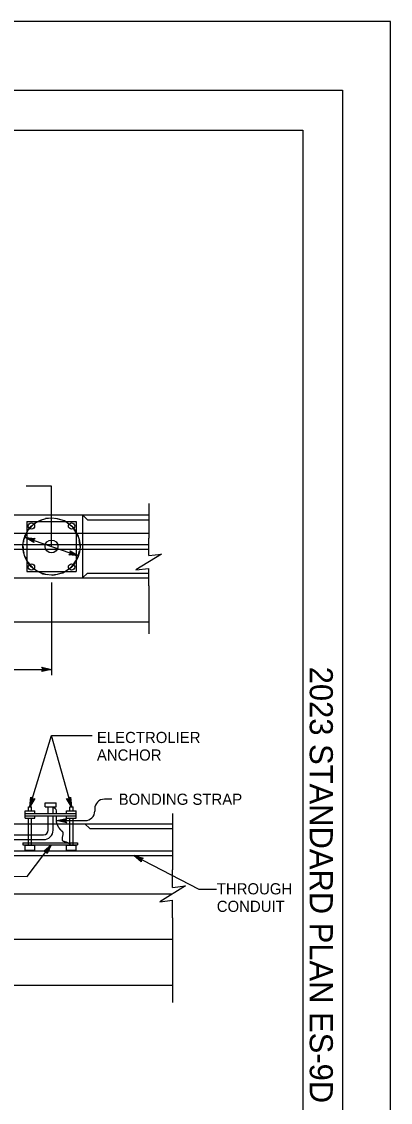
# Model space of a CAD drawing. Extents: x -893 to 867, y -474 to 712.
# Drawn here: x 635 to 867, y 34 to 712 of the extents above; entities that cross this region are included whole.
import ezdxf

# ---------------------------------------------------------------- set-up
doc = ezdxf.new("R2010")
doc.units = 0
for name, color, linetype in [('56 Stage 3 Anno', 7, 'Continuous'), ('57 Undefined', 7, 'Continuous'), ('60 Nongeo Data', 7, 'Continuous'), ('border_PLOTTING-ELEMENTS', 7, 'Continuous'), ('border_rw_22x34_Cut_Lines', 7, 'Continuous'), ('border_SHEET', 7, 'Continuous'), ('border_WITHIN-BORDER-anno', 7, 'Continuous')]:
    doc.layers.add(name, color=color, linetype=linetype)

msp = doc.modelspace()

# ---------------------------------------------------------------- linework, layer by layer
at = {"layer": '56 Stage 3 Anno'}
for p, q in [((653.84, 420.58), (637.86, 420.58)), ((653.84, 382.79), (653.84, 420.58)), ((637.47, 388.48), (670.84, 376.88)), ((642.7, 385.24), (637.47, 388.48)), ((637.47, 388.48), (637.47, 388.48)), ((637.47, 388.48), (643.58, 387.76)), ((642.61, 385.65), (638.78, 388.02)), ((638.79, 388.02), (643.24, 387.5)), ((642.51, 386.06), (640.08, 387.57)), ((640.08, 387.57), (642.96, 387.23)), ((642.46, 386.45), (641.39, 387.11)), ((641.39, 387.11), (642.62, 386.97)), ((643.58, 387.76), (642.38, 386.77)), ((642.38, 386.77), (642.7, 385.24)), ((643.58, 387.76), (643.58, 387.76)), ((642.7, 385.24), (642.7, 385.24)), ((665.93, 378.58), (665.62, 380.11)), ((665.62, 380.11), (665.62, 380.11)), ((665.62, 380.11), (670.84, 376.88)), ((665.7, 379.7), (669.54, 377.33)), ((664.74, 377.59), (665.93, 378.58)), ((670.84, 376.88), (664.74, 377.59)), ((664.74, 377.59), (664.74, 377.59)), ((669.53, 377.33), (665.08, 377.85)), ((668.24, 377.79), (665.36, 378.12)), ((666.93, 378.24), (665.7, 378.38)), ((665.81, 379.29), (668.24, 377.79)), ((665.86, 378.9), (666.93, 378.24)), ((670.84, 376.88), (670.84, 376.88)), ((653.84, 360.28), (653.84, 301.99)), ((529.84, 305.68), (653.84, 305.68)), ((648.64, 305.68), (647.84, 307.02)), ((647.84, 307.02), (647.84, 307.02)), ((647.84, 307.02), (653.84, 305.68)), ((653.84, 305.68), (647.84, 304.35)), ((647.84, 304.35), (648.64, 305.68)), ((648.06, 306.66), (652.46, 305.68)), ((652.45, 305.67), (648.08, 304.71)), ((651.08, 305.68), (648.26, 305.05)), ((648.29, 306.3), (651.08, 305.68)), ((648.47, 305.95), (649.7, 305.68)), ((649.7, 305.68), (648.49, 305.41)), ((653.84, 305.68), (653.84, 305.68)), ((647.84, 304.35), (647.84, 304.35)), ((640.34, 219.42), (653.89, 264.34)), ((666.34, 219.42), (653.89, 264.34)), ((653.89, 264.34), (679.35, 264.34)), ((640.34, 219.42), (640.92, 225.54)), ((643.46, 224.72), (640.34, 219.42)), ((640.77, 220.74), (641.19, 225.2)), ((643.06, 224.62), (640.77, 220.73)), ((640.92, 225.54), (640.92, 225.54)), ((640.92, 225.54), (641.94, 224.37)), ((641.19, 222.05), (641.47, 224.93)), ((642.64, 224.51), (641.19, 222.05)), ((641.62, 223.36), (641.74, 224.59)), ((642.26, 224.45), (641.62, 223.36)), ((641.94, 224.37), (643.46, 224.72)), ((643.46, 224.72), (643.46, 224.72)), ((666.34, 219.42), (663.3, 224.76)), ((663.3, 224.76), (663.3, 224.76)), ((663.3, 224.76), (664.8, 224.39)), ((665.93, 220.75), (663.71, 224.64)), ((665.53, 222.06), (664.09, 224.57)), ((665.12, 223.38), (664.51, 224.45)), ((664.8, 224.39), (665.85, 225.55)), ((665.02, 224.63), (665.12, 223.38)), ((665.3, 224.9), (665.53, 222.06)), ((665.57, 225.23), (665.93, 220.74)), ((665.85, 225.55), (665.85, 225.55)), ((665.85, 225.55), (666.34, 219.42)), ((691.67, 224.27), (687, 224.27)), ((640.34, 219.42), (640.34, 219.42)), ((666.34, 219.42), (666.34, 219.42)), ((681, 218.27), (681, 216.89)), ((657.19, 210.89), (663.2, 212.22)), ((657.19, 210.89), (675, 210.89)), ((663.19, 209.55), (657.19, 210.89)), ((657.19, 210.89), (657.19, 210.89)), ((662.98, 209.91), (658.57, 210.89)), ((658.59, 210.9), (662.96, 211.87)), ((659.96, 210.89), (662.78, 211.52)), ((662.74, 210.27), (659.96, 210.89)), ((661.34, 210.89), (662.55, 211.16)), ((662.57, 210.62), (661.34, 210.89)), ((663.19, 212.22), (662.39, 210.89)), ((662.39, 210.89), (663.19, 209.55)), ((663.19, 212.22), (663.19, 212.22)), ((663.19, 209.55), (663.19, 209.55)), ((710.18, 184.98), (705.47, 188.92)), ((705.47, 188.92), (705.47, 188.92)), ((705.47, 188.92), (711.41, 187.35)), ((705.47, 188.92), (746.27, 167.85)), ((710.15, 185.39), (706.69, 188.28)), ((706.7, 188.28), (711.04, 187.14)), ((710.11, 185.82), (707.92, 187.65)), ((707.92, 187.65), (710.72, 186.91)), ((710.11, 186.21), (709.15, 187.01)), ((709.15, 187.01), (710.34, 186.7)), ((711.41, 187.35), (710.09, 186.53)), ((710.09, 186.53), (710.18, 184.98)), ((710.18, 184.98), (710.18, 184.98)), ((711.41, 187.35), (711.41, 187.35)), ((746.27, 167.85), (757.45, 167.85))]:
    msp.add_line(p, q, dxfattribs=at)
for points in [[(653.85, 400.54), (650.11, 400.26)], [(670.64, 389.24), (667.24, 394.81), (662.06, 398.8), (656.62, 400.43)], [(647.49, 399.36), (643.34, 397.4), (638.81, 392.68), (636.26, 386.65), (636.23, 385.59)], [(671.84, 382.79), (671.16, 386.47)], [(636.13, 382.78), (636.04, 380.11), (636.4, 379.09)], [(660.27, 366.1), (660.96, 366.26), (666.4, 369.89), (670.18, 375.24), (671.41, 380.03)], [(637.31, 376.43), (638.18, 373.92), (642.38, 368.91), (648.1, 365.73), (651.08, 365.3)], [(653.86, 364.91), (654.58, 364.8), (657.53, 365.47)], [(626.44, 176.01), (638.62, 175.79), (653.67, 195.7)]]:
    msp.add_lwpolyline(points, dxfattribs=at)
msp.add_lwpolyline([(649.06, 191.79), (653.67, 195.7), (651.15, 190.2), (651, 190.58), (652.85, 194.61), (649.46, 191.74), (649.86, 191.7), (652.03, 193.54), (650.85, 190.96), (650.7, 191.34), (651.21, 192.45), (650.27, 191.66), (650.58, 191.62), (651.15, 190.2), (650.58, 191.62)], close=True, dxfattribs=at)
msp.add_circle((653.84, 382.79), 18, dxfattribs=at)
for centre, start, end in [((687, 218.27), 90, 180), ((675, 216.89), 270, 0)]:
    msp.add_arc(centre, 6, start, end, dxfattribs=at)
at = {"layer": '60 Nongeo Data'}
for p, q in [((714.84, 409.68), (714.84, 388.04)), ((404.84, 402.54), (714.84, 402.54)), ((673.34, 402.54), (673.34, 363.04)), ((673.34, 402.54), (676.34, 399.54)), ((638.34, 398.54), (669.34, 398.54)), ((638.34, 398.54), (638.34, 367.04)), ((669.34, 398.54), (669.34, 367.04)), ((676.34, 399.54), (714.84, 399.54)), ((404.84, 391.04), (714.84, 391.04)), ((714.84, 377.04), (714.84, 388.04)), ((527.84, 384.04), (714.84, 384.04)), ((527.84, 381.04), (714.84, 381.04)), ((638.34, 367.04), (669.34, 367.04)), ((673.34, 363.04), (676.34, 366.04)), ((676.34, 366.04), (714.84, 366.04)), ((714.84, 358.04), (714.84, 369.04)), ((404.84, 363.04), (714.84, 363.04)), ((714.84, 358.04), (714.84, 327.94)), ((404.84, 335.54), (714.84, 335.54)), ((637.34, 216.92), (643.34, 216.92)), ((637.34, 212.42), (637.34, 216.92)), ((639.34, 216.92), (639.34, 219.42)), ((639.34, 219.42), (641.34, 219.42)), ((641.34, 216.92), (641.34, 219.42)), ((643.34, 215.42), (643.34, 216.92)), ((649.84, 219.42), (649.84, 221.92)), ((649.84, 221.92), (656.84, 221.92)), ((649.84, 219.42), (656.84, 219.42)), ((651.84, 215.42), (651.84, 219.42)), ((654.84, 215.42), (654.84, 219.42)), ((654.84, 219.42), (655.71, 218.82)), ((656.84, 219.42), (656.84, 221.92)), ((663.34, 216.92), (669.34, 216.92)), ((663.34, 215.42), (663.34, 216.92)), ((665.34, 216.92), (665.34, 219.42)), ((665.34, 219.42), (667.34, 219.42)), ((667.34, 216.92), (667.34, 219.42)), ((669.34, 212.42), (669.34, 216.92)), ((637.34, 215.42), (669.34, 215.42)), ((637.34, 213.92), (669.34, 213.92)), ((637.34, 212.42), (643.34, 212.42)), ((639.34, 208.92), (639.34, 212.42)), ((641.34, 208.92), (641.34, 212.42)), ((643.34, 212.42), (643.34, 213.92)), ((651.84, 208.92), (651.84, 213.92)), ((654.84, 208.92), (654.84, 213.92)), ((657.01, 215.42), (657.01, 216.35)), ((657.01, 209.76), (657.01, 213.92)), ((663.34, 212.42), (663.34, 213.92)), ((663.34, 212.42), (669.34, 212.42)), ((665.34, 208.92), (665.34, 212.42)), ((667.34, 208.92), (667.34, 212.42)), ((729.84, 215.38), (729.84, 179.92)), ((404.84, 208.92), (729.84, 208.92)), ((639.34, 195.4), (639.34, 208.92)), ((641.34, 195.4), (641.34, 208.92)), ((651.84, 204.92), (651.84, 208.92)), ((654.84, 204.92), (654.84, 208.92)), ((665.34, 195.4), (665.34, 208.92)), ((667.34, 195.4), (667.34, 208.92)), ((674.84, 208.92), (677.84, 205.92)), ((677.84, 205.92), (729.84, 205.92)), ((527.84, 201.92), (648.84, 201.92)), ((527.84, 198.92), (648.84, 198.92)), ((635.8, 196.92), (670.21, 196.92)), ((635.8, 196.92), (635.8, 195.7)), ((670.21, 196.92), (670.21, 195.7)), ((527.84, 191.92), (729.84, 191.92)), ((635.8, 195.7), (670.21, 195.7)), ((637.34, 192.4), (637.34, 195.4)), ((637.34, 195.4), (643.34, 195.4)), ((637.34, 192.4), (643.34, 192.4)), ((643.34, 192.4), (643.34, 195.4)), ((663.34, 192.4), (663.34, 195.4)), ((663.34, 195.4), (669.34, 195.4)), ((663.34, 192.4), (669.34, 192.4)), ((669.34, 192.4), (669.34, 195.4)), ((527.84, 188.92), (729.84, 188.92)), ((729.84, 168.92), (729.84, 179.92)), ((404.84, 164.92), (729.84, 164.92)), ((729.84, 149.92), (729.84, 160.92)), ((729.84, 149.92), (729.84, 96.74)), ((404.84, 136.42), (729.84, 136.42)), ((729.84, 107.42), (404.84, 107.42))]:
    msp.add_line(p, q, dxfattribs=at)
for points in [[(714.84, 377.04), (722.84, 378.04), (706.84, 368.04), (714.84, 369.04)], [(729.84, 168.92), (737.84, 169.92), (721.84, 159.92), (729.84, 160.92)]]:
    msp.add_lwpolyline(points, dxfattribs=at)
for centre, radius in [((641.24, 395.64), 2), ((666.45, 395.64), 2), ((653.84, 382.79), 4), ((641.24, 369.93), 2), ((666.45, 369.93), 2)]:
    msp.add_circle(centre, radius, dxfattribs=at)
for centre, radius, start, end in [((654.01, 216.35), 3, 0, 55.49242), ((648.84, 204.92), 3, 270, 0), ((648.84, 204.92), 6, 270, 0), ((660.01, 209.76), 3, 180, 196.28436)]:
    msp.add_arc(centre, radius, start, end, dxfattribs=at)
msp.add_open_spline([(657.13, 208.92), (658.14, 206.53), (660.11, 204.47), (661.33, 203.4), (659.95, 198.19), (663.17, 197.58), (665.77, 196.2)], degree=2, dxfattribs=at)
at = {"layer": 'border_PLOTTING-ELEMENTS'}
for points in [[(-893.46, -474.05), (866.55, -474.05), (866.55, 711.96), (-893.46, 711.96)], [(-863.46, 668.96), (836.55, 668.96), (836.55, -431.05), (-863.46, -431.05)]]:
    msp.add_lwpolyline(points, close=True, dxfattribs=at)
at = {"layer": 'border_rw_22x34_Cut_Lines'}
msp.add_lwpolyline([(-863.46, 668.96), (836.55, 668.96), (836.55, -431.05), (-863.46, -431.05)], close=True, dxfattribs=at)
at = {"layer": 'border_SHEET'}
for p, q in [((-813.46, 643.96), (811.55, 643.96)), ((811.55, 643.96), (811.55, -406.05))]:
    msp.add_line(p, q, dxfattribs=at)

# ---------------------------------------------------------------- texts
at = {"layer": '57 Undefined'}
for s, p in [('ELECTROLIER', (682.33, 259.51)), ('ANCHOR', (682.33, 248.51)), ('BONDING STRAP', (696.01, 220.77)), ('THROUGH', (757.58, 164.6)), ('CONDUIT', (757.58, 153.6))]:
    msp.add_text(s, height=7, dxfattribs=at).set_placement(p)
at = {"layer": 'border_WITHIN-BORDER-anno'}
msp.add_text('2023 STANDARD PLAN ES-9D', height=14.5, rotation=270, dxfattribs=at).set_placement((815.92, 307.4))

doc.saveas('drawing.dxf')
